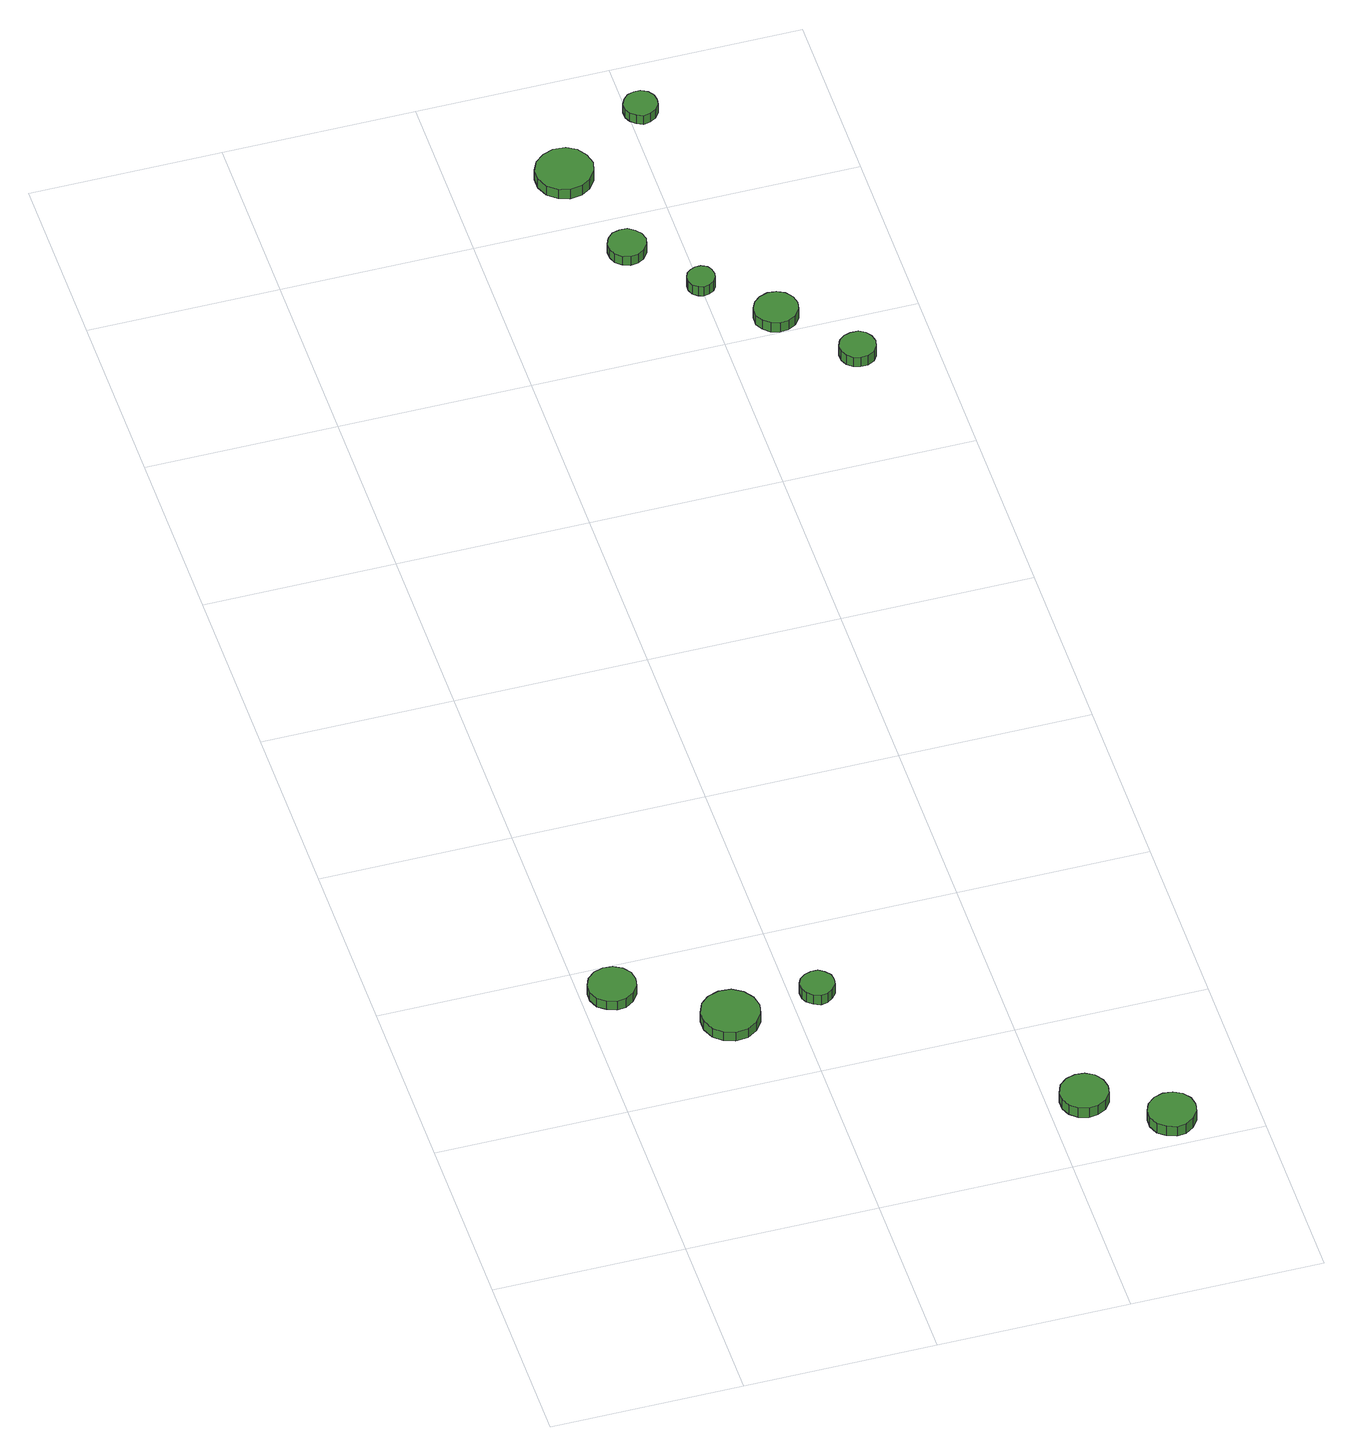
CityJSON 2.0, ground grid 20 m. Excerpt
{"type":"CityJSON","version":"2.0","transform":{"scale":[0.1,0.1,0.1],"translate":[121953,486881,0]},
"CityObjects":{
"tree1":{"type":"SolitaryVegetationObject","attributes":{"function":"something"},"geometry":[{"type":"MultiSurface","lod":"1","boundaries":[[[0,1,2,3,4,5,6,7,8,9,10,11,12,13,14]],[[15,16,17,18,19,20,21,22,23,24,25,26,27,28,29]],[[0,29,28,1]],[[1,28,27,2]],[[2,27,26,3]],[[3,26,25,4]],[[4,25,24,5]],[[5,24,23,6]],[[6,23,22,7]],[[7,22,21,8]],[[8,21,20,9]],[[9,20,19,10]],[[10,19,18,11]],[[11,18,17,12]],[[12,17,16,13]],[[13,16,15,14]],[[14,15,29,0]]]}]},
"tree2":{"type":"SolitaryVegetationObject","attributes":{"function":"something"},"geometry":[{"type":"MultiSurface","lod":"1","boundaries":[[[30,31,32,33,34,35,36,37,38,39,40,41,42,43,44]],[[45,46,47,48,49,50,51,52,53,54,55,56,57,58,59]],[[30,59,58,31]],[[31,58,57,32]],[[32,57,56,33]],[[33,56,55,34]],[[34,55,54,35]],[[35,54,53,36]],[[36,53,52,37]],[[37,52,51,38]],[[38,51,50,39]],[[39,50,49,40]],[[40,49,48,41]],[[41,48,47,42]],[[42,47,46,43]],[[43,46,45,44]],[[44,45,59,30]]]}]},
"tree3":{"type":"SolitaryVegetationObject","attributes":{"function":"something"},"geometry":[{"type":"MultiSurface","lod":"1","boundaries":[[[60,61,62,63,64,65,66,67,68,69,70,71,72,73,74]],[[75,76,77,78,79,80,81,82,83,84,85,86,87,88,89]],[[60,89,88,61]],[[61,88,87,62]],[[62,87,86,63]],[[63,86,85,64]],[[64,85,84,65]],[[65,84,83,66]],[[66,83,82,67]],[[67,82,81,68]],[[68,81,80,69]],[[69,80,79,70]],[[70,79,78,71]],[[71,78,77,72]],[[72,77,76,73]],[[73,76,75,74]],[[74,75,89,60]]]}]},
"tree4":{"type":"SolitaryVegetationObject","attributes":{"function":"something"},"geometry":[{"type":"MultiSurface","lod":"1","boundaries":[[[90,91,92,93,94,95,96,97,98,99,100,101,102,103,104]],[[105,106,107,108,109,110,111,112,113,114,115,116,117,118,119]],[[90,119,118,91]],[[91,118,117,92]],[[92,117,116,93]],[[93,116,115,94]],[[94,115,114,95]],[[95,114,113,96]],[[96,113,112,97]],[[97,112,111,98]],[[98,111,110,99]],[[99,110,109,100]],[[100,109,108,101]],[[101,108,107,102]],[[102,107,106,103]],[[103,106,105,104]],[[104,105,119,90]]]}]},
"tree5":{"type":"SolitaryVegetationObject","attributes":{"function":"something"},"geometry":[{"type":"MultiSurface","lod":"1","boundaries":[[[120,121,122,123,124,125,126,127,128,129,130,131,132,133,134]],[[135,136,137,138,139,140,141,142,143,144,145,146,147,148,149]],[[120,149,148,121]],[[121,148,147,122]],[[122,147,146,123]],[[123,146,145,124]],[[124,145,144,125]],[[125,144,143,126]],[[126,143,142,127]],[[127,142,141,128]],[[128,141,140,129]],[[129,140,139,130]],[[130,139,138,131]],[[131,138,137,132]],[[132,137,136,133]],[[133,136,135,134]],[[134,135,149,120]]]}]},
"tree6":{"type":"SolitaryVegetationObject","attributes":{"function":"something"},"geometry":[{"type":"MultiSurface","lod":"1","boundaries":[[[150,151,152,153,154,155,156,157,158,159,160,161,162,163,164]],[[165,166,167,168,169,170,171,172,173,174,175,176,177,178,179]],[[150,179,178,151]],[[151,178,177,152]],[[152,177,176,153]],[[153,176,175,154]],[[154,175,174,155]],[[155,174,173,156]],[[156,173,172,157]],[[157,172,171,158]],[[158,171,170,159]],[[159,170,169,160]],[[160,169,168,161]],[[161,168,167,162]],[[162,167,166,163]],[[163,166,165,164]],[[164,165,179,150]]]}]},
"tree7":{"type":"SolitaryVegetationObject","attributes":{"function":"something"},"geometry":[{"type":"MultiSurface","lod":"1","boundaries":[[[180,181,182,183,184,185,186,187,188,189,190,191,192,193,194]],[[195,196,197,198,199,200,201,202,203,204,205,206,207,208,209]],[[180,209,208,181]],[[181,208,207,182]],[[182,207,206,183]],[[183,206,205,184]],[[184,205,204,185]],[[185,204,203,186]],[[186,203,202,187]],[[187,202,201,188]],[[188,201,200,189]],[[189,200,199,190]],[[190,199,198,191]],[[191,198,197,192]],[[192,197,196,193]],[[193,196,195,194]],[[194,195,209,180]]]}]},
"tree8":{"type":"SolitaryVegetationObject","attributes":{"function":"something"},"geometry":[{"type":"MultiSurface","lod":"1","boundaries":[[[210,211,212,213,214,215,216,217,218,219,220,221,222,223,224]],[[225,226,227,228,229,230,231,232,233,234,235,236,237,238,239]],[[210,239,238,211]],[[211,238,237,212]],[[212,237,236,213]],[[213,236,235,214]],[[214,235,234,215]],[[215,234,233,216]],[[216,233,232,217]],[[217,232,231,218]],[[218,231,230,219]],[[219,230,229,220]],[[220,229,228,221]],[[221,228,227,222]],[[222,227,226,223]],[[223,226,225,224]],[[224,225,239,210]]]}]},
"tree9":{"type":"SolitaryVegetationObject","attributes":{"function":"something"},"geometry":[{"type":"MultiSurface","lod":"1","boundaries":[[[240,241,242,243,244,245,246,247,248,249,250,251,252,253,254]],[[255,256,257,258,259,260,261,262,263,264,265,266,267,268,269]],[[240,269,268,241]],[[241,268,267,242]],[[242,267,266,243]],[[243,266,265,244]],[[244,265,264,245]],[[245,264,263,246]],[[246,263,262,247]],[[247,262,261,248]],[[248,261,260,249]],[[249,260,259,250]],[[250,259,258,251]],[[251,258,257,252]],[[252,257,256,253]],[[253,256,255,254]],[[254,255,269,240]]]}]},
"tree10":{"type":"SolitaryVegetationObject","attributes":{"function":"something"},"geometry":[{"type":"MultiSurface","lod":"1","boundaries":[[[270,271,272,273,274,275,276,277,278,279,280,281,282,283,284]],[[285,286,287,288,289,290,291,292,293,294,295,296,297,298,299]],[[270,299,298,271]],[[271,298,297,272]],[[272,297,296,273]],[[273,296,295,274]],[[274,295,294,275]],[[275,294,293,276]],[[276,293,292,277]],[[277,292,291,278]],[[278,291,290,279]],[[279,290,289,280]],[[280,289,288,281]],[[281,288,287,282]],[[282,287,286,283]],[[283,286,285,284]],[[284,285,299,270]]]}]},
"tree11":{"type":"SolitaryVegetationObject","attributes":{"function":"something"},"geometry":[{"type":"MultiSurface","lod":"1","boundaries":[[[300,301,302,303,304,305,306,307,308,309,310,311,312,313,314]],[[315,316,317,318,319,320,321,322,323,324,325,326,327,328,329]],[[300,329,328,301]],[[301,328,327,302]],[[302,327,326,303]],[[303,326,325,304]],[[304,325,324,305]],[[305,324,323,306]],[[306,323,322,307]],[[307,322,321,308]],[[308,321,320,309]],[[309,320,319,310]],[[310,319,318,311]],[[311,318,317,312]],[[312,317,316,313]],[[313,316,315,314]],[[314,315,329,300]]]}]}
},
"vertices":[
[55,356,22],[53,366,22],[47,374,22],[38,379,22],[28,380,22],[18,377,22],[10,370,22],[6,361,22],[6,351,22],[10,341,22],[18,335,22],[28,331,22],[38,332,22],[47,338,22],[53,346,22],[53,346,10],[47,338,10],[38,332,10],[28,331,10],[18,335,10],[10,341,10],[6,351,10],[6,361,10],[10,370,10],[18,377,10],[28,380,10],[38,379,10],[47,374,10],[53,366,10],[55,356,10],
[162,285,23],[159,297,23],[152,307,23],[141,314,23],[128,315,23],[116,311,23],[107,303,23],[102,291,23],[102,279,23],[107,267,23],[116,259,23],[128,255,23],[141,256,23],[152,263,23],[159,273,23],[159,273,11],[152,263,11],[141,256,11],[128,255,11],[116,259,11],[107,267,11],[102,279,11],[102,291,11],[107,303,11],[116,311,11],[128,315,11],[141,314,11],[152,307,11],[159,297,11],[162,285,11],
[243,299,22],[242,306,22],[237,312,22],[231,316,22],[224,316,22],[217,314,22],[211,309,22],[208,303,22],[208,295,22],[211,289,22],[217,284,22],[224,281,22],[231,282,22],[237,286,22],[242,292,22],[242,292,9],[237,286,9],[231,282,9],[224,281,9],[217,284,9],[211,289,9],[208,295,9],[208,303,9],[211,309,9],[217,314,9],[224,316,9],[231,316,9],[237,312,9],[242,306,9],[243,299,9],
[460,78,22],[458,88,22],[452,97,22],[443,102,22],[433,103,22],[423,100,22],[415,93,22],[411,83,22],[411,73,22],[415,64,22],[423,57,22],[433,54,22],[443,55,22],[452,60,22],[458,68,22],[458,68,9],[452,60,9],[443,55,9],[433,54,9],[423,57,9],[415,64,9],[411,73,9],[411,83,9],[415,93,9],[423,100,9],[433,103,9],[443,102,9],[452,97,9],[458,88,9],[460,78,9],
[536,29,22],[534,39,22],[528,47,22],[519,52,22],[509,53,22],[499,50,22],[491,43,22],[487,34,22],[487,24,22],[491,14,22],[499,8,22],[509,4,22],[519,5,22],[528,11,22],[534,19,22],[534,19,9],[528,11,9],[519,5,9],[509,4,9],[499,8,9],[491,14,9],[487,24,9],[487,34,9],[491,43,9],[499,50,9],[509,53,9],[519,52,9],[528,47,9],[534,39,9],[536,29,9],
[364,1352,14],[362,1360,14],[357,1366,14],[350,1371,14],[342,1371,14],[334,1369,14],[328,1363,14],[325,1356,14],[325,1348,14],[328,1340,14],[334,1335,14],[342,1332,14],[350,1333,14],[357,1337,14],[362,1344,14],[362,1344,2],[357,1337,2],[350,1333,2],[342,1332,2],[334,1335,2],[328,1340,2],[325,1348,2],[325,1356,2],[328,1363,2],[334,1369,2],[342,1371,2],[350,1371,2],[357,1366,2],[362,1360,2],[364,1352,2],
[344,1468,15],[341,1480,15],[334,1490,15],[324,1496,15],[311,1497,15],[300,1493,15],[290,1485,15],[285,1474,15],[285,1462,15],[290,1450,15],[300,1442,15],[311,1438,15],[324,1440,15],[334,1446,15],[341,1456,15],[341,1456,2],[334,1446,2],[324,1440,2],[311,1438,2],[300,1442,2],[290,1450,2],[285,1462,2],[285,1474,2],[290,1485,2],[300,1493,2],[311,1497,2],[324,1496,2],[334,1490,2],[341,1480,2],[344,1468,2],
[415,1286,14],[414,1292,14],[411,1297,14],[405,1300,14],[399,1300,14],[394,1298,14],[389,1294,14],[387,1289,14],[387,1283,14],[389,1277,14],[394,1273,14],[399,1271,14],[405,1272,14],[411,1275,14],[414,1280,14],[414,1280,1],[411,1275,1],[405,1272,1],[399,1271,1],[394,1273,1],[389,1277,1],[387,1283,1],[387,1289,1],[389,1294,1],[394,1298,1],[399,1300,1],[405,1300,1],[411,1297,1],[414,1292,1],[415,1286,1],
[482,1222,15],[480,1231,15],[474,1239,15],[466,1243,15],[457,1244,15],[448,1241,15],[441,1235,15],[437,1227,15],[437,1217,15],[441,1209,15],[448,1203,15],[457,1200,15],[466,1201,15],[474,1205,15],[480,1213,15],[480,1213,2],[474,1205,2],[466,1201,2],[457,1200,2],[448,1203,2],[441,1209,2],[437,1217,2],[437,1227,2],[441,1235,2],[448,1241,2],[457,1244,2],[466,1243,2],[474,1239,2],[480,1231,2],[482,1222,2],
[540,1147,17],[538,1155,17],[534,1161,17],[527,1165,17],[519,1165,17],[512,1163,17],[506,1158,17],[503,1151,17],[503,1143,17],[506,1136,17],[512,1131,17],[519,1129,17],[527,1129,17],[534,1133,17],[538,1139,17],[538,1139,4],[534,1133,4],[527,1129,4],[519,1129,4],[512,1131,4],[506,1136,4],[503,1143,4],[503,1151,4],[506,1158,4],[512,1163,4],[519,1165,4],[527,1165,4],[534,1161,4],[538,1155,4],[540,1147,4],
[430,1535,14],[429,1542,14],[425,1548,14],[418,1552,14],[411,1552,14],[404,1550,14],[399,1545,14],[396,1539,14],[396,1531,14],[399,1525,14],[404,1520,14],[411,1517,14],[418,1518,14],[425,1522,14],[429,1528,14],[429,1528,2],[425,1522,2],[418,1518,2],[411,1517,2],[404,1520,2],[399,1525,2],[396,1531,2],[396,1539,2],[399,1545,2],[404,1550,2],[411,1552,2],[418,1552,2],[425,1548,2],[429,1542,2],[430,1535,2]
]}
